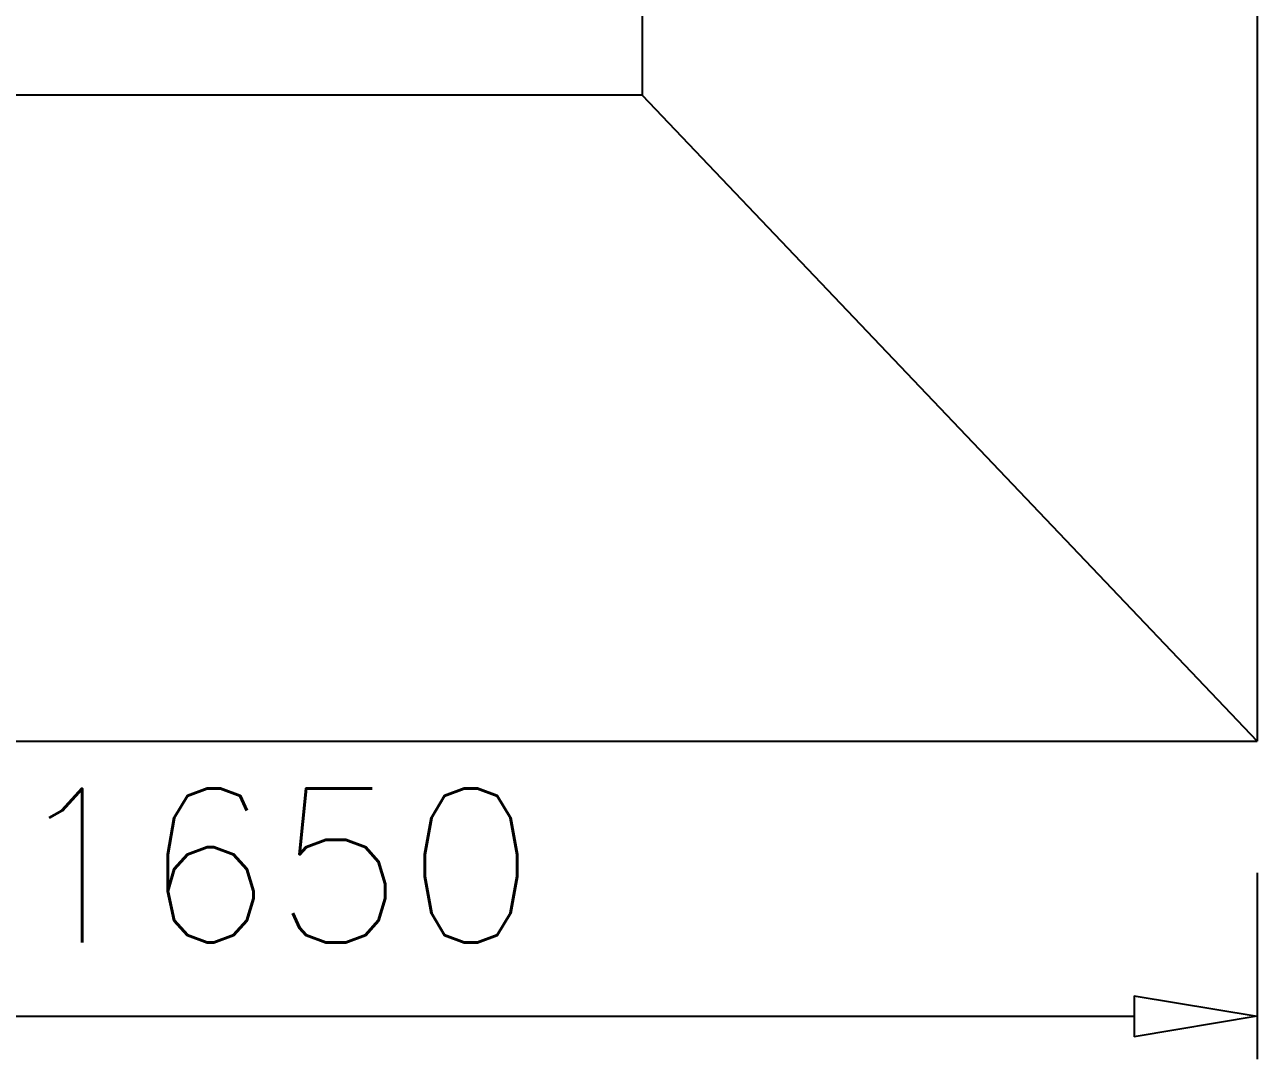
# Model space of a CAD drawing. Header units: millimetres. Extents: x 331487 to 517269, y 198509 to 399936.
# Drawn here: x 442452 to 443454, y 331068 to 331908 of the extents above; entities that cross this region are included whole.
import ezdxf

# ---------------------------------------------------------------- set-up
doc = ezdxf.new("R2010")
doc.units = ezdxf.units.MM
doc.header["$MEASUREMENT"] = 0
doc.layers.add('FOOTING', color=5, linetype='Continuous')
doc.styles.add('RO', font='romans.shx', dxfattribs={"height": 125})

# ---------------------------------------------------------------- blocks, each defined once
blk = doc.blocks.new('_ClosedBlank')
at = {"color": 0, "linetype": 'ByBlock', "lineweight": -2}
for p, q in [((-1, 0.167), (0, 0)), ((-1, 0.167), (-1, -0.167)), ((0, 0), (-1, -0.167))]:
    blk.add_line(p, q, dxfattribs=at)

msp = doc.modelspace()

# ---------------------------------------------------------------- linework, layer by layer
at = {"layer": 'FOOTING'}
for p, q in [((443454.3, 332826), (443454.3, 331326)), ((442954.3, 332301), (442954.3, 331851)), ((442954.3, 331851), (442429.3, 331851)), ((442954.3, 331851), (443454.3, 331326)), ((441854.3, 331326), (443454.3, 331326))]:
    msp.add_line(p, q, dxfattribs=at)
at = {"layer": 'FOOTING', "color": 4}
for p, q in [((443454.3, 331219.1), (443454.3, 331067.6)), ((441954.3, 331102.6), (443354.3, 331102.6))]:
    msp.add_line(p, q, dxfattribs=at)

# ---------------------------------------------------------------- block references
at = {"layer": 'FOOTING', "color": 4, "xscale": 100, "yscale": 100, "zscale": 100}
msp.add_blockref('_ClosedBlank', (443454.3, 331102.6), dxfattribs=at)

# ---------------------------------------------------------------- texts
at = {"layer": 'FOOTING', "color": 3, "insert": (442654.3, 331225.1), "char_height": 125, "attachment_point": 5, "style": 'RO'}
msp.add_mtext('1650', dxfattribs=at)

doc.saveas('drawing.dxf')
